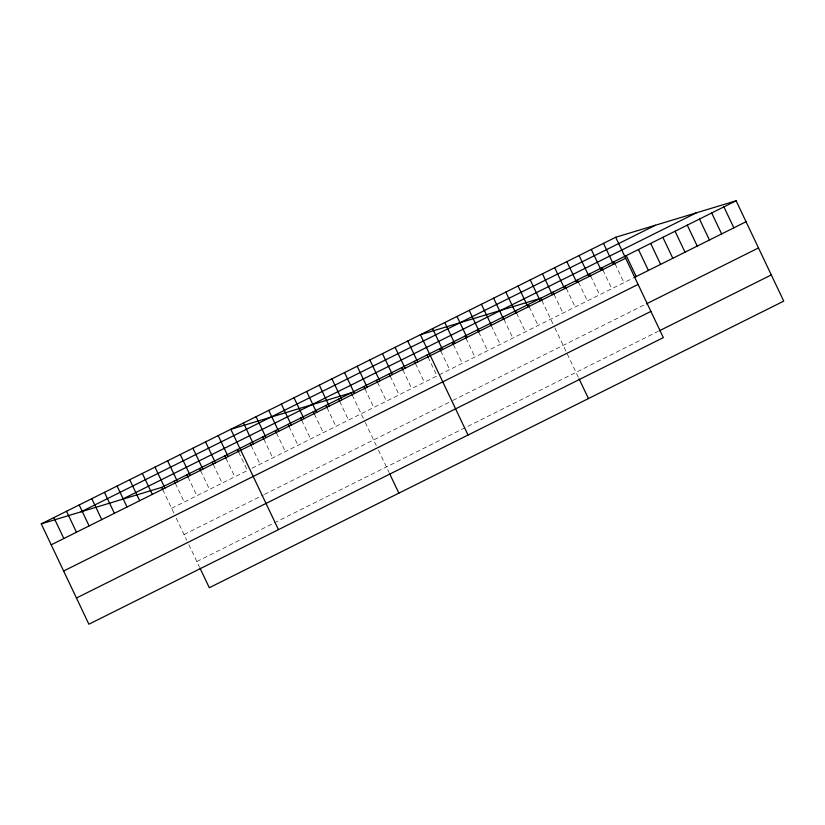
<?xml version="1.0" encoding="UTF-8"?>
<svg xmlns="http://www.w3.org/2000/svg" width="825" height="825" viewBox="0 0 825 825"><rect width="100%" height="100%" fill="white"/><g stroke="black" fill="none" stroke-linecap="round" stroke-linejoin="round"><path stroke-width="0.62" stroke-dasharray="4.12 3.09" d="M171.6 508.344L247.428 470.508L238.59 451.883M252.027 468.218L437.002 375.932L428.154 357.308M439.302 374.787L632.857 278.211M184.047 534.538L263.319 494.99M264.464 494.412L449.439 402.126M452.884 400.403L645.305 304.404M196.855 561.526L658.113 331.403M615.141 264.021L623.978 282.645M602.931 270.105L611.779 288.729M590.731 276.2L599.569 294.824M578.521 282.294L587.359 300.908M566.311 288.379L575.159 307.003M554.101 294.473L562.949 313.088M541.901 300.558L554.369 326.824M554.885 327.917L578.593 377.829M529.258 306.869L538.106 325.483M516.625 313.17L525.463 331.794M503.982 319.481L512.83 338.095M491.349 325.782L500.187 344.407M478.706 332.083L487.554 350.707M466.073 338.394L474.911 357.019M453.43 344.695L462.278 363.32M440.798 351.007L449.635 369.621M415.522 363.608L424.359 382.233M402.878 369.92L411.727 388.544M390.246 376.221L399.083 394.845M377.603 382.532L386.451 401.146M364.97 388.833L373.808 407.457M352.327 395.144L364.805 421.4M365.32 422.493L376.282 445.582M378.417 450.079L389.018 472.405M339.694 401.445L348.532 420.069M327.051 407.746L335.899 426.37M314.418 414.057L323.256 432.682M301.775 420.358L310.623 438.983M289.142 426.669L297.98 445.283M276.499 432.97L285.347 451.595M263.866 439.282L272.704 457.896M251.223 445.582L260.071 464.207M225.947 458.195L234.795 476.819M213.314 464.496L222.152 483.12M200.671 470.807L209.519 489.421M188.038 477.108L196.876 495.732M175.395 483.409L184.243 502.033M162.762 489.72L174.199 513.8M176.272 518.162L186.708 540.158M188.853 544.665L199.454 566.992"/><path stroke-width="1.24" d="M615.697 237.27L663.341 337.611L88.894 624.216L41.25 523.875L615.697 237.27L736.106 200.784L783.75 301.125L209.303 587.73L199.97 568.074M80.984 511.84L655.432 225.235M121.925 499.434L696.372 212.829M41.25 523.875L161.659 487.389L736.106 200.784M51.202 544.83L625.649 258.225M633.971 277.654L746.058 221.739M63.638 571.024L638.086 284.419M646.408 303.858L758.495 247.933M76.457 598.012L650.904 311.407M659.227 330.846L771.313 274.931M723.896 206.879L733.848 227.824M711.697 212.974L721.638 233.918M699.487 219.058L709.438 240.013M687.277 225.153L697.228 246.097M675.067 231.237L685.018 252.192M662.867 237.332L672.808 258.277M650.657 243.416L660.608 264.371M638.447 249.511L648.398 270.456M626.247 255.606L636.188 276.55M614.037 261.69L615.141 264.021M603.498 243.365L613.439 264.309M601.827 267.785L602.931 270.105M591.288 249.449L601.239 270.404M589.617 273.869L590.731 276.2M579.078 255.544L589.029 276.488M577.417 279.964L578.521 282.294M566.868 261.638L576.819 282.583M565.208 286.048L566.311 288.379M554.668 267.723L564.609 288.678M552.998 292.143L554.101 294.473M542.458 273.817L552.41 294.762M541.901 300.558L540.798 298.238L420.389 334.713L468.033 435.053M579.109 378.923L588.442 398.568M530.248 279.902L540.2 300.857M528.155 304.538L529.258 306.869M518.048 285.997L527.99 306.941M515.522 310.839L516.625 313.17M505.838 292.081L515.78 313.036M502.879 317.151L503.982 319.481M493.628 298.176L503.58 319.12M481.418 304.27L491.37 325.215M490.246 323.452L491.349 325.782M469.219 310.355L479.16 331.31M477.603 329.763L478.706 332.083M457.009 316.449L466.96 337.394M464.97 336.064L466.073 338.394M444.799 322.534L454.75 343.489M452.327 342.375L453.43 344.695M432.599 328.628L442.54 349.573M439.694 348.676L440.798 351.007M427.051 354.977L428.154 357.308M407.746 341.024L417.698 361.969M414.418 361.288L415.522 363.608M395.113 347.325L405.054 368.28M401.775 367.589L402.878 369.92M382.47 353.636L392.422 374.581M389.142 373.9L390.246 376.221M369.837 359.937L379.778 380.892M376.499 380.201L377.603 382.532M357.194 366.248L367.146 387.193M363.866 386.502L364.97 388.833M344.561 372.549L354.502 393.494M352.327 395.144L351.223 392.813L230.814 429.299L278.458 529.629M389.534 473.498L398.867 493.144M331.918 378.85L341.87 399.805M338.59 399.114L339.694 401.445M319.285 385.162L329.237 406.106M325.947 405.426L327.051 407.746M306.642 391.463L316.594 412.418M313.314 411.727L314.418 414.057M294.009 397.774L303.961 418.718M300.671 418.038L301.775 420.358M281.366 404.075L291.318 425.03M288.038 424.339L289.142 426.669M268.733 410.386L278.685 431.331M275.395 430.64L276.499 432.97M256.09 416.687L266.042 437.632M262.762 436.951L263.866 439.282M243.458 422.988L253.409 443.943M250.119 443.252L251.223 445.582M237.487 449.563L238.59 451.883M218.182 435.6L228.133 456.555M224.843 455.864L225.947 458.195M205.538 441.911L215.49 462.856M212.211 462.175L213.314 464.496M192.906 448.212L202.857 469.157M199.568 468.476L200.671 470.807M180.263 454.513L190.214 475.468M186.935 474.777L188.038 477.108M167.63 460.824L177.581 481.769M174.292 481.088L175.395 483.409M154.987 467.125L164.938 488.08M161.659 487.389L162.762 489.72M142.354 473.437L152.305 494.381M129.711 479.738L139.662 500.692M117.078 486.049L127.029 506.993M104.435 492.35L114.386 513.294M91.802 498.651L101.753 519.606M79.159 504.962L89.11 525.907M66.526 511.263L76.477 532.218M53.883 517.574L63.834 538.519"/></g></svg>
